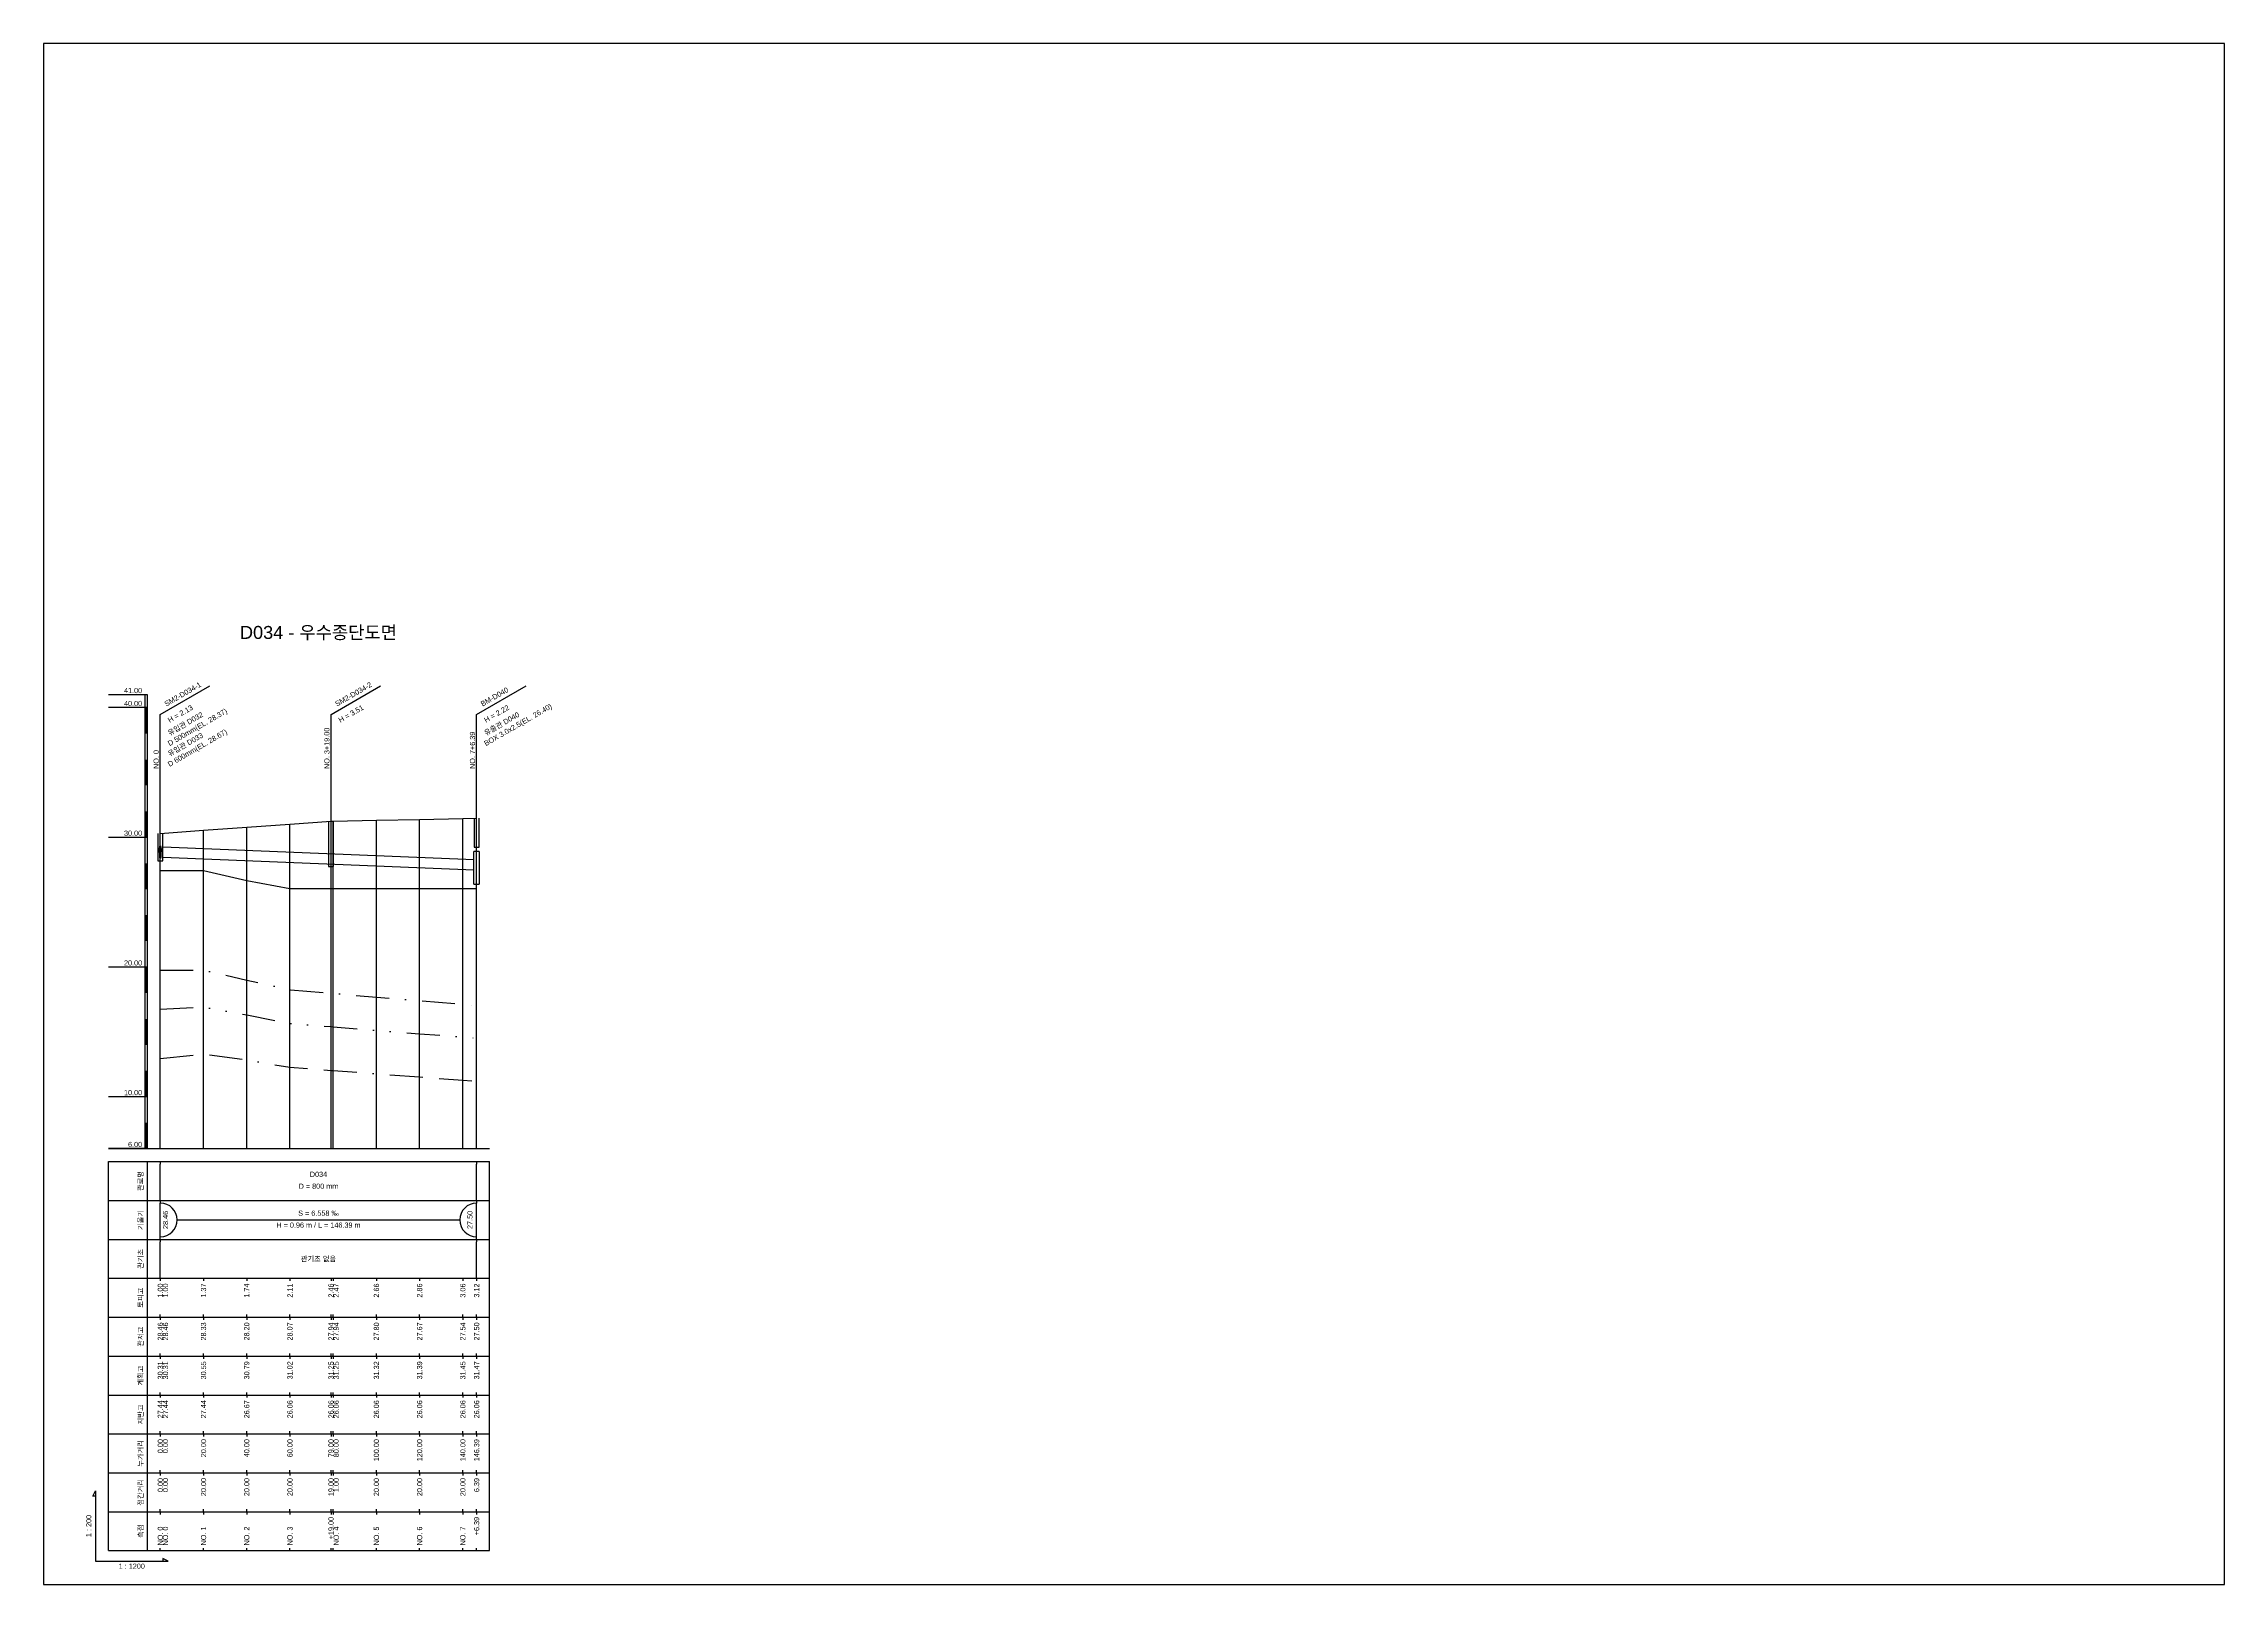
# Model space of a CAD drawing. Header units: millimetres. Extents: x -7351 to 135086, y 1419 to 5643.
# Drawn here: x 123835 to 124676, y 1419 to 2013 of the extents above; entities that cross this region are included whole.
import ezdxf
from ezdxf.enums import TextEntityAlignment as Align

# ---------------------------------------------------------------- set-up
doc = ezdxf.new("R2010")
doc.units = ezdxf.units.MM
for name, pattern in [('BORDER', [44.45, 12.7, -6.35, 12.7, -6.35, 0, -6.35]), ('DASHDOT', [25.4, 12.7, -6.35, 0, -6.35]), ('DIVIDE', [31.75, 12.7, -6.35, 0, -6.35, 0, -6.35])]:
    doc.linetypes.add(name, pattern=pattern)
for name, color, linetype in [('KZ_종단_계획선', 1, 'Continuous'), ('KZ_종단_관로', 4, 'Continuous'), ('KZ_종단_깃발', 7, 'Continuous'), ('KZ_종단_노선명', 7, 'Continuous'), ('KZ_종단_도각', 7, 'Continuous'), ('KZ_종단_맨홀', 4, 'Continuous'), ('KZ_종단_수직선', 7, 'Continuous'), ('KZ_종단_암거', 1, 'Continuous'), ('KZ_종단_암선1', 56, 'DASHDOT'), ('KZ_종단_암선2', 4, 'DIVIDE'), ('KZ_종단_암선3', 6, 'BORDER'), ('KZ_종단_원형관', 4, 'Continuous'), ('KZ_종단_지반선', 3, 'Continuous'), ('KZ_종단_테이블문자', 7, 'Continuous'), ('KZ_종단_테이블선', 7, 'Continuous'), ('KZ_종단_폴대', 7, 'Continuous')]:
    doc.layers.add(name, color=color, linetype=linetype)
doc.styles.get("Standard").update_dxf_attribs({"font": 'arial.ttf'})

msp = doc.modelspace()

# ---------------------------------------------------------------- linework, layer by layer
at = {"layer": 'KZ_종단_계획선'}
msp.add_lwpolyline([(123880.36, 1708.58), (123880.36, 1708.58), (123897.03, 1709.77), (123913.69, 1710.97), (123930.36, 1712.16), (123946.19, 1713.29), (123947.03, 1713.31), (123963.69, 1713.64), (123980.36, 1713.97), (123997.03, 1714.3), (124002.35, 1714.4)], dxfattribs=at)
at = {"layer": 'KZ_종단_관로'}
for p, q in [((123881.36, 1703.34), (124001.35, 1698.54)), ((123881.36, 1699.34), (124001.35, 1694.54))]:
    msp.add_line(p, q, dxfattribs=at)
at = {"layer": 'KZ_종단_깃발'}
for p, q in [((123880.36, 1754.4), (123899.41, 1765.4)), ((123946.19, 1754.4), (123965.24, 1765.4)), ((124002.35, 1754.4), (124021.4, 1765.4)), ((123880.36, 1587.04), (123880.36, 1754.4)), ((123946.19, 1587.04), (123946.19, 1754.4)), ((124002.35, 1587.04), (124002.35, 1754.4))]:
    msp.add_line(p, q, dxfattribs=at)
at = {"layer": 'KZ_종단_도각'}
msp.add_lwpolyline([(123835.36, 1419.04), (124676.36, 1419.04), (124676.36, 2013.04), (123835.36, 2013.04)], close=True, dxfattribs=at)
at = {"layer": 'KZ_종단_맨홀'}
for points in [[(123879.36, 1708.58), (123879.36, 1697.93), (123881.36, 1697.93), (123881.36, 1708.58)], [(123945.19, 1713.29), (123945.19, 1695.74), (123947.19, 1695.74), (123947.19, 1713.29)], [(124001.35, 1714.4), (124001.35, 1703.29), (124003.35, 1703.29), (124003.35, 1714.4)]]:
    msp.add_lwpolyline(points, dxfattribs=at)
at = {"layer": 'KZ_종단_수직선'}
for p, q in [((123880.36, 1587.04), (123880.36, 1708.58)), ((123880.36, 1587.04), (123880.36, 1708.58)), ((123880.36, 1587.04), (123880.36, 1708.58)), ((123897.03, 1587.04), (123897.03, 1709.77)), ((123913.69, 1587.04), (123913.69, 1710.97)), ((123930.36, 1587.04), (123930.36, 1712.16)), ((123946.19, 1587.04), (123946.19, 1713.29)), ((123947.03, 1587.04), (123947.03, 1713.31)), ((123963.69, 1587.04), (123963.69, 1713.64)), ((123980.36, 1587.04), (123980.36, 1713.97)), ((123997.03, 1587.04), (123997.03, 1714.3)), ((124002.35, 1587.04), (124002.35, 1714.4))]:
    msp.add_line(p, q, dxfattribs=at)
at = {"layer": 'KZ_종단_암거'}
for p, q in [((124003.39, 1701.54), (124001.31, 1701.54)), ((124001.31, 1689.04), (124001.31, 1701.54)), ((124003.39, 1701.54), (124003.39, 1689.04)), ((124001.31, 1689.04), (124003.39, 1689.04))]:
    msp.add_line(p, q, dxfattribs=at)
at = {"layer": 'KZ_종단_암선1', "flags": 128}
msp.add_lwpolyline([(123880.36, 1655.79), (123880.36, 1655.79), (123897.03, 1655.84), (123913.69, 1652.01), (123930.36, 1648.27), (123946.19, 1646.94), (123947.03, 1646.87), (123963.69, 1645.47), (123980.36, 1644.07), (123997.03, 1642.67), (124002.35, 1642.23)], dxfattribs=at)
at = {"layer": 'KZ_종단_암선2', "flags": 128}
msp.add_lwpolyline([(123880.36, 1640.81), (123880.36, 1640.81), (123897.03, 1641.66), (123913.69, 1638.63), (123930.36, 1635.32), (123946.19, 1634.06), (123947.03, 1633.99), (123963.69, 1632.66), (123980.36, 1631.33), (123997.03, 1630), (124002.35, 1629.58)], dxfattribs=at)
at = {"layer": 'KZ_종단_암선3', "flags": 128}
msp.add_lwpolyline([(123880.36, 1621.8), (123880.36, 1621.8), (123897.03, 1623.47), (123913.69, 1621.25), (123930.36, 1618.38), (123946.19, 1617.21), (123947.03, 1617.14), (123963.69, 1615.91), (123980.36, 1614.67), (123997.03, 1613.43), (124002.35, 1613.04)], dxfattribs=at)
at = {"layer": 'KZ_종단_원형관'}
for p, q in [((123880.07, 1702.11), (123880.08, 1702.41)), ((123880.08, 1701.81), (123880.07, 1702.11)), ((123880.08, 1702.41), (123880.09, 1702.7)), ((123880.09, 1701.52), (123880.08, 1701.81)), ((123880.09, 1702.7), (123880.11, 1702.97)), ((123880.11, 1701.25), (123880.09, 1701.52)), ((123880.11, 1702.97), (123880.14, 1703.21)), ((123880.14, 1701), (123880.11, 1701.25)), ((123880.12, 1700.6), (123880.13, 1700.85)), ((123880.12, 1700.35), (123880.12, 1700.6)), ((123880.12, 1700.1), (123880.12, 1700.35)), ((123880.13, 1699.85), (123880.12, 1700.1)), ((123880.13, 1700.85), (123880.15, 1701.08)), ((123880.15, 1699.62), (123880.13, 1699.85)), ((123880.14, 1703.21), (123880.18, 1703.43)), ((123880.18, 1700.79), (123880.14, 1701)), ((123880.15, 1701.08), (123880.17, 1701.29)), ((123880.17, 1699.41), (123880.15, 1699.62)), ((123880.17, 1701.29), (123880.2, 1701.47)), ((123880.2, 1699.23), (123880.17, 1699.41)), ((123880.18, 1703.43), (123880.22, 1703.6)), ((123880.22, 1700.62), (123880.18, 1700.79)), ((123880.2, 1701.47), (123880.24, 1701.61)), ((123880.24, 1699.08), (123880.2, 1699.23)), ((123880.22, 1703.6), (123880.26, 1703.72)), ((123880.26, 1700.49), (123880.22, 1700.62)), ((123880.24, 1701.61), (123880.28, 1701.72)), ((123880.28, 1698.98), (123880.24, 1699.08)), ((123880.26, 1703.72), (123880.31, 1703.8)), ((123880.31, 1700.41), (123880.26, 1700.49)), ((123880.28, 1701.72), (123880.32, 1701.79)), ((123880.32, 1698.91), (123880.28, 1698.98)), ((123880.31, 1703.8), (123880.36, 1703.83)), ((123880.36, 1700.39), (123880.31, 1700.41)), ((123880.32, 1701.79), (123880.36, 1701.81)), ((123880.36, 1698.89), (123880.32, 1698.91)), ((123880.36, 1703.83), (123880.41, 1703.8)), ((123880.36, 1701.81), (123880.4, 1701.79)), ((123880.41, 1700.41), (123880.36, 1700.39)), ((123880.4, 1698.91), (123880.36, 1698.89)), ((123880.4, 1701.79), (123880.44, 1701.72)), ((123880.44, 1698.98), (123880.4, 1698.91)), ((123880.41, 1703.8), (123880.46, 1703.72)), ((123880.46, 1700.49), (123880.41, 1700.41)), ((123880.44, 1701.72), (123880.48, 1701.61)), ((123880.48, 1699.08), (123880.44, 1698.98)), ((123880.46, 1703.72), (123880.5, 1703.6)), ((123880.5, 1700.62), (123880.46, 1700.49)), ((123880.48, 1701.61), (123880.52, 1701.47)), ((123880.52, 1699.23), (123880.48, 1699.08)), ((123880.5, 1703.6), (123880.54, 1703.43)), ((123880.54, 1700.79), (123880.5, 1700.62)), ((123880.52, 1701.47), (123880.55, 1701.29)), ((123880.55, 1699.41), (123880.52, 1699.23)), ((123880.54, 1703.43), (123880.58, 1703.21)), ((123880.58, 1701), (123880.54, 1700.79)), ((123880.55, 1701.29), (123880.57, 1701.08)), ((123880.57, 1699.62), (123880.55, 1699.41)), ((123880.57, 1701.08), (123880.59, 1700.85)), ((123880.59, 1699.85), (123880.57, 1699.62)), ((123880.58, 1703.21), (123880.61, 1702.97)), ((123880.61, 1701.25), (123880.58, 1701)), ((123880.59, 1700.85), (123880.6, 1700.6)), ((123880.6, 1700.1), (123880.59, 1699.85)), ((123880.6, 1700.6), (123880.6, 1700.35)), ((123880.6, 1700.35), (123880.6, 1700.1)), ((123880.61, 1702.97), (123880.63, 1702.7)), ((123880.63, 1701.52), (123880.61, 1701.25)), ((123880.63, 1702.7), (123880.64, 1702.41)), ((123880.64, 1701.81), (123880.63, 1701.52)), ((123880.64, 1702.41), (123880.65, 1702.11)), ((123880.65, 1702.11), (123880.64, 1701.81))]:
    msp.add_line(p, q, dxfattribs=at)
at = {"layer": 'KZ_종단_지반선', "flags": 128}
msp.add_lwpolyline([(123880.36, 1694.24), (123880.36, 1694.24), (123897.03, 1694.24), (123913.69, 1690.37), (123930.36, 1687.33), (123946.19, 1687.33), (123947.03, 1687.33), (123963.69, 1687.33), (123980.36, 1687.33), (123997.03, 1687.33), (124002.35, 1687.33)], dxfattribs=at)
at = {"layer": 'KZ_종단_테이블문자'}
for p, q in [((123880.36, 1582.04), (123880.36, 1581.04)), ((124002.35, 1582.04), (124002.35, 1581.04)), ((123880.36, 1568.04), (123880.36, 1581.04)), ((124002.35, 1568.04), (124002.35, 1581.04)), ((123880.36, 1567.04), (123880.36, 1568.04)), ((123880.36, 1567.04), (123880.36, 1566.04)), ((123880.36, 1553.04), (123880.36, 1566.04)), ((124002.35, 1567.04), (124002.35, 1568.04)), ((124002.35, 1567.04), (124002.35, 1566.04)), ((124002.35, 1553.04), (124002.35, 1566.04)), ((123886.78, 1559.54), (123995.93, 1559.54)), ((123880.36, 1552.04), (123880.36, 1553.04)), ((123880.36, 1552.04), (123880.36, 1551.04)), ((123880.36, 1538.04), (123880.36, 1551.04)), ((124002.35, 1552.04), (124002.35, 1553.04)), ((124002.35, 1552.04), (124002.35, 1551.04)), ((124002.35, 1538.04), (124002.35, 1551.04)), ((123880.36, 1537.04), (123880.36, 1538.04)), ((124002.35, 1537.04), (124002.35, 1538.04))]:
    msp.add_line(p, q, dxfattribs=at)
for centre, start, end in [((123880.36, 1559.54), 270, 90), ((124002.35, 1559.54), 90, 270)]:
    msp.add_arc(centre, 6.5, start, end, dxfattribs=at)
at = {"layer": 'KZ_종단_테이블선'}
for p, q in [((123860.36, 1587.04), (124007.35, 1587.04)), ((123860.36, 1567.04), (123860.36, 1582.04)), ((123860.36, 1582.04), (124007.35, 1582.04)), ((123875.36, 1567.04), (123875.36, 1582.04)), ((124007.35, 1567.04), (124007.35, 1582.04)), ((123860.36, 1552.04), (123860.36, 1567.04)), ((123860.36, 1567.04), (124007.35, 1567.04)), ((123875.36, 1552.04), (123875.36, 1567.04)), ((124007.35, 1552.04), (124007.35, 1567.04)), ((123860.36, 1537.04), (123860.36, 1552.04)), ((123860.36, 1552.04), (124007.35, 1552.04)), ((123875.36, 1537.04), (123875.36, 1552.04)), ((124007.35, 1537.04), (124007.35, 1552.04)), ((123860.36, 1522.04), (123860.36, 1537.04)), ((123860.36, 1537.04), (124007.35, 1537.04)), ((123875.36, 1522.04), (123875.36, 1537.04)), ((123880.36, 1537.04), (123880.36, 1536.04)), ((123880.36, 1537.04), (123880.36, 1536.04)), ((123897.03, 1537.04), (123897.03, 1536.04)), ((123913.69, 1537.04), (123913.69, 1536.04)), ((123930.36, 1537.04), (123930.36, 1536.04)), ((123946.19, 1537.04), (123946.19, 1536.04)), ((123947.03, 1537.04), (123947.03, 1536.04)), ((123963.69, 1537.04), (123963.69, 1536.04)), ((123980.36, 1537.04), (123980.36, 1536.04)), ((123997.03, 1537.04), (123997.03, 1536.04)), ((124002.35, 1537.04), (124002.35, 1536.04)), ((124007.35, 1522.04), (124007.35, 1537.04)), ((123880.36, 1522.04), (123880.36, 1523.04)), ((123880.36, 1522.04), (123880.36, 1523.04)), ((123897.03, 1522.04), (123897.03, 1523.04)), ((123913.69, 1522.04), (123913.69, 1523.04)), ((123930.36, 1522.04), (123930.36, 1523.04)), ((123946.19, 1522.04), (123946.19, 1523.04)), ((123947.03, 1522.04), (123947.03, 1523.04)), ((123963.69, 1522.04), (123963.69, 1523.04)), ((123980.36, 1522.04), (123980.36, 1523.04)), ((123997.03, 1522.04), (123997.03, 1523.04)), ((124002.35, 1522.04), (124002.35, 1523.04)), ((123860.36, 1507.04), (123860.36, 1522.04)), ((123860.36, 1522.04), (124007.35, 1522.04)), ((123875.36, 1507.04), (123875.36, 1522.04)), ((123880.36, 1522.04), (123880.36, 1521.04)), ((123880.36, 1522.04), (123880.36, 1521.04)), ((123897.03, 1522.04), (123897.03, 1521.04)), ((123913.69, 1522.04), (123913.69, 1521.04)), ((123930.36, 1522.04), (123930.36, 1521.04)), ((123946.19, 1522.04), (123946.19, 1521.04)), ((123947.03, 1522.04), (123947.03, 1521.04)), ((123963.69, 1522.04), (123963.69, 1521.04)), ((123980.36, 1522.04), (123980.36, 1521.04)), ((123997.03, 1522.04), (123997.03, 1521.04)), ((124002.35, 1522.04), (124002.35, 1521.04)), ((124007.35, 1507.04), (124007.35, 1522.04)), ((123860.36, 1492.04), (123860.36, 1507.04)), ((123860.36, 1507.04), (124007.35, 1507.04)), ((123875.36, 1492.04), (123875.36, 1507.04)), ((123880.36, 1507.04), (123880.36, 1508.04)), ((123880.36, 1507.04), (123880.36, 1508.04)), ((123880.36, 1507.04), (123880.36, 1506.04)), ((123880.36, 1507.04), (123880.36, 1506.04)), ((123897.03, 1507.04), (123897.03, 1508.04)), ((123897.03, 1507.04), (123897.03, 1506.04)), ((123913.69, 1507.04), (123913.69, 1508.04)), ((123913.69, 1507.04), (123913.69, 1506.04)), ((123930.36, 1507.04), (123930.36, 1508.04)), ((123930.36, 1507.04), (123930.36, 1506.04)), ((123946.19, 1507.04), (123946.19, 1508.04)), ((123946.19, 1507.04), (123946.19, 1506.04)), ((123947.03, 1507.04), (123947.03, 1508.04)), ((123947.03, 1507.04), (123947.03, 1506.04)), ((123963.69, 1507.04), (123963.69, 1508.04)), ((123963.69, 1507.04), (123963.69, 1506.04)), ((123980.36, 1507.04), (123980.36, 1508.04)), ((123980.36, 1507.04), (123980.36, 1506.04)), ((123997.03, 1507.04), (123997.03, 1508.04)), ((123997.03, 1507.04), (123997.03, 1506.04)), ((124002.35, 1507.04), (124002.35, 1508.04)), ((124002.35, 1507.04), (124002.35, 1506.04)), ((124007.35, 1492.04), (124007.35, 1507.04)), ((123860.36, 1477.04), (123860.36, 1492.04)), ((123860.36, 1492.04), (124007.35, 1492.04)), ((123875.36, 1477.04), (123875.36, 1492.04)), ((123880.36, 1492.04), (123880.36, 1493.04)), ((123880.36, 1492.04), (123880.36, 1493.04)), ((123880.36, 1492.04), (123880.36, 1491.04)), ((123880.36, 1492.04), (123880.36, 1491.04)), ((123897.03, 1492.04), (123897.03, 1493.04)), ((123897.03, 1492.04), (123897.03, 1491.04)), ((123913.69, 1492.04), (123913.69, 1493.04)), ((123913.69, 1492.04), (123913.69, 1491.04)), ((123930.36, 1492.04), (123930.36, 1493.04)), ((123930.36, 1492.04), (123930.36, 1491.04)), ((123946.19, 1492.04), (123946.19, 1493.04)), ((123946.19, 1492.04), (123946.19, 1491.04)), ((123947.03, 1492.04), (123947.03, 1493.04)), ((123947.03, 1492.04), (123947.03, 1491.04)), ((123963.69, 1492.04), (123963.69, 1493.04)), ((123963.69, 1492.04), (123963.69, 1491.04)), ((123980.36, 1492.04), (123980.36, 1493.04)), ((123980.36, 1492.04), (123980.36, 1491.04)), ((123997.03, 1492.04), (123997.03, 1493.04)), ((123997.03, 1492.04), (123997.03, 1491.04)), ((124002.35, 1492.04), (124002.35, 1493.04)), ((124002.35, 1492.04), (124002.35, 1491.04)), ((124007.35, 1477.04), (124007.35, 1492.04)), ((123860.36, 1462.04), (123860.36, 1477.04)), ((123860.36, 1477.04), (124007.35, 1477.04)), ((123875.36, 1462.04), (123875.36, 1477.04)), ((123880.36, 1477.04), (123880.36, 1478.04)), ((123880.36, 1477.04), (123880.36, 1478.04)), ((123880.36, 1477.04), (123880.36, 1476.04)), ((123880.36, 1477.04), (123880.36, 1476.04)), ((123897.03, 1477.04), (123897.03, 1478.04)), ((123897.03, 1477.04), (123897.03, 1476.04)), ((123913.69, 1477.04), (123913.69, 1478.04)), ((123913.69, 1477.04), (123913.69, 1476.04)), ((123930.36, 1477.04), (123930.36, 1478.04)), ((123930.36, 1477.04), (123930.36, 1476.04)), ((123946.19, 1477.04), (123946.19, 1478.04)), ((123946.19, 1477.04), (123946.19, 1476.04)), ((123947.03, 1477.04), (123947.03, 1478.04)), ((123947.03, 1477.04), (123947.03, 1476.04)), ((123963.69, 1477.04), (123963.69, 1478.04)), ((123963.69, 1477.04), (123963.69, 1476.04)), ((123980.36, 1477.04), (123980.36, 1478.04)), ((123980.36, 1477.04), (123980.36, 1476.04)), ((123997.03, 1477.04), (123997.03, 1478.04)), ((123997.03, 1477.04), (123997.03, 1476.04)), ((124002.35, 1477.04), (124002.35, 1478.04)), ((124002.35, 1477.04), (124002.35, 1476.04)), ((124007.35, 1462.04), (124007.35, 1477.04)), ((123860.36, 1447.04), (123860.36, 1462.04)), ((123860.36, 1462.04), (124007.35, 1462.04)), ((123875.36, 1447.04), (123875.36, 1462.04)), ((123880.36, 1462.04), (123880.36, 1463.04)), ((123880.36, 1462.04), (123880.36, 1463.04)), ((123880.36, 1462.04), (123880.36, 1461.04)), ((123880.36, 1462.04), (123880.36, 1461.04)), ((123897.03, 1462.04), (123897.03, 1463.04)), ((123897.03, 1462.04), (123897.03, 1461.04)), ((123913.69, 1462.04), (123913.69, 1463.04)), ((123913.69, 1462.04), (123913.69, 1461.04)), ((123930.36, 1462.04), (123930.36, 1463.04)), ((123930.36, 1462.04), (123930.36, 1461.04)), ((123946.19, 1462.04), (123946.19, 1463.04)), ((123946.19, 1462.04), (123946.19, 1461.04)), ((123947.03, 1462.04), (123947.03, 1463.04)), ((123947.03, 1462.04), (123947.03, 1461.04)), ((123963.69, 1462.04), (123963.69, 1463.04)), ((123963.69, 1462.04), (123963.69, 1461.04)), ((123980.36, 1462.04), (123980.36, 1463.04)), ((123980.36, 1462.04), (123980.36, 1461.04)), ((123997.03, 1462.04), (123997.03, 1463.04)), ((123997.03, 1462.04), (123997.03, 1461.04)), ((124002.35, 1462.04), (124002.35, 1463.04)), ((124002.35, 1462.04), (124002.35, 1461.04)), ((124007.35, 1447.04), (124007.35, 1462.04)), ((123860.36, 1432.04), (123860.36, 1447.04)), ((123860.36, 1447.04), (124007.35, 1447.04)), ((123875.36, 1432.04), (123875.36, 1447.04)), ((123880.36, 1447.04), (123880.36, 1448.04)), ((123880.36, 1447.04), (123880.36, 1448.04)), ((123880.36, 1447.04), (123880.36, 1446.04)), ((123880.36, 1447.04), (123880.36, 1446.04)), ((123897.03, 1447.04), (123897.03, 1448.04)), ((123897.03, 1447.04), (123897.03, 1446.04)), ((123913.69, 1447.04), (123913.69, 1448.04)), ((123913.69, 1447.04), (123913.69, 1446.04)), ((123930.36, 1447.04), (123930.36, 1448.04)), ((123930.36, 1447.04), (123930.36, 1446.04)), ((123946.19, 1447.04), (123946.19, 1448.04)), ((123946.19, 1447.04), (123946.19, 1446.04)), ((123947.03, 1447.04), (123947.03, 1448.04)), ((123947.03, 1447.04), (123947.03, 1446.04)), ((123963.69, 1447.04), (123963.69, 1448.04)), ((123963.69, 1447.04), (123963.69, 1446.04)), ((123980.36, 1447.04), (123980.36, 1448.04)), ((123980.36, 1447.04), (123980.36, 1446.04)), ((123997.03, 1447.04), (123997.03, 1448.04)), ((123997.03, 1447.04), (123997.03, 1446.04)), ((124002.35, 1447.04), (124002.35, 1448.04)), ((124002.35, 1447.04), (124002.35, 1446.04)), ((124007.35, 1432.04), (124007.35, 1447.04)), ((123860.36, 1432.04), (124007.35, 1432.04)), ((123880.36, 1432.04), (123880.36, 1433.04)), ((123880.36, 1432.04), (123880.36, 1433.04)), ((123897.03, 1432.04), (123897.03, 1433.04)), ((123913.69, 1432.04), (123913.69, 1433.04)), ((123930.36, 1432.04), (123930.36, 1433.04)), ((123946.19, 1432.04), (123946.19, 1433.04)), ((123947.03, 1432.04), (123947.03, 1433.04)), ((123963.69, 1432.04), (123963.69, 1433.04)), ((123980.36, 1432.04), (123980.36, 1433.04)), ((123997.03, 1432.04), (123997.03, 1433.04)), ((124002.35, 1432.04), (124002.35, 1433.04))]:
    msp.add_line(p, q, dxfattribs=at)
msp.add_lwpolyline([(123855.36, 1453.04), (123854.36, 1453.04), (123855.36, 1455.04), (123855.36, 1428.04), (123883.36, 1428.04), (123881.36, 1429.04), (123881.36, 1428.04)], dxfattribs=at)
at = {"layer": 'KZ_종단_폴대'}
for p, q in [((123875.36, 1762.04), (123860.36, 1762.04)), ((123875.36, 1757.04), (123860.36, 1757.04)), ((123875.36, 1707.04), (123860.36, 1707.04)), ((123875.36, 1657.04), (123860.36, 1657.04)), ((123875.36, 1607.04), (123860.36, 1607.04)), ((123875.36, 1587.04), (123860.36, 1587.04))]:
    msp.add_line(p, q, dxfattribs=at)
msp.add_lwpolyline([(123875.36, 1587.04), (123875.36, 1762.04), (123874.36, 1762.04), (123874.36, 1587.04), (123875.36, 1587.04)], dxfattribs=at)
for points in [[(123874.86, 1747.04, 1, 1, 0), (123874.86, 1757.04, 1, 1, 0)], [(123874.86, 1727.04, 1, 1, 0), (123874.86, 1737.04, 1, 1, 0)], [(123874.86, 1707.04, 1, 1, 0), (123874.86, 1717.04, 1, 1, 0)], [(123874.86, 1687.04, 1, 1, 0), (123874.86, 1697.04, 1, 1, 0)], [(123874.86, 1667.04, 1, 1, 0), (123874.86, 1677.04, 1, 1, 0)], [(123874.86, 1647.04, 1, 1, 0), (123874.86, 1657.04, 1, 1, 0)], [(123874.86, 1627.04, 1, 1, 0), (123874.86, 1637.04, 1, 1, 0)], [(123874.86, 1607.04, 1, 1, 0), (123874.86, 1617.04, 1, 1, 0)], [(123874.86, 1587.04, 1, 1, 0), (123874.86, 1597.04, 1, 1, 0)]]:
    msp.add_lwpolyline(points, format="xyseb", dxfattribs=at)

# ---------------------------------------------------------------- texts
at = {"layer": 'KZ_종단_깃발'}
for s, rotation, p in [('SM2-D034-1', 30, (123882.96, 1756.9)), ('SM2-D034-2', 30, (123948.79, 1756.9)), ('BM-D040', 30, (124004.95, 1756.9)), ('NO. 3+19.00', 90, (123946.19, 1733.4)), ('NO. 7+6.39', 90, (124002.35, 1733.4)), ('NO. 0', 90, (123880.36, 1733.4))]:
    msp.add_text(s, height=2, rotation=rotation, dxfattribs=at).set_placement(p, align=Align.BOTTOM_LEFT)
for s, p in [('H = 2.13', (123882.96, 1752.9)), ('H = 3.51', (123948.79, 1752.9)), ('BOX 3.0x2.5(EL. 26.40)', (124004.95, 1743.9)), ('H = 2.22', (124004.95, 1752.9)), ('D 500mm(EL. 28.37)', (123882.96, 1743.9)), ('유입관 D032', (123882.96, 1747.9)), ('유출관 D040', (124004.95, 1747.9)), ('D 600mm(EL. 28.67)', (123882.96, 1735.9)), ('유입관 D033', (123882.96, 1739.9))]:
    msp.add_text(s, height=2, rotation=30, dxfattribs=at).set_placement(p, align=Align.TOP_LEFT)
at = {"layer": 'KZ_종단_노선명'}
msp.add_text('D034 - 우수종단도면', height=5, dxfattribs=at).set_placement((123941.36, 1782.04), align=Align.BOTTOM_CENTER)
at = {"layer": 'KZ_종단_테이블문자'}
for s, p in [('D = 800 mm', (123941.36, 1573.54)), ('H = 0.96 m / L = 146.39 m', (123941.36, 1558.54))]:
    msp.add_text(s, height=2, dxfattribs=at).set_placement(p, align=Align.TOP_CENTER)
for s, p in [('D034', (123941.36, 1575.54)), ('S = 6.558 ‰', (123941.36, 1560.54))]:
    msp.add_text(s, height=2, dxfattribs=at).set_placement(p, align=Align.BOTTOM_CENTER)
msp.add_text('28.46', height=2, rotation=90, dxfattribs=at).set_placement((123881.36, 1559.54), align=Align.TOP_CENTER)
msp.add_text('27.50', height=2, rotation=90, dxfattribs=at).set_placement((124001.35, 1559.54), align=Align.BOTTOM_CENTER)
msp.add_text('관기초 없음', height=2, dxfattribs=at).set_placement((123941.36, 1544.54), align=Align.MIDDLE_CENTER)
for s, p in [('1.00', (123880.36, 1535.04)), ('1.00', (123882.36, 1535.04)), ('1.37', (123897.03, 1535.04)), ('1.74', (123913.69, 1535.04)), ('2.11', (123930.36, 1535.04)), ('2.46', (123946.19, 1535.04)), ('2.47', (123948.19, 1535.04)), ('2.66', (123963.69, 1535.04)), ('2.86', (123980.36, 1535.04)), ('3.06', (123997.03, 1535.04)), ('3.12', (124002.35, 1535.04)), ('28.46', (123880.36, 1520.04)), ('28.46', (123882.36, 1520.04)), ('28.33', (123897.03, 1520.04)), ('28.20', (123913.69, 1520.04)), ('28.07', (123930.36, 1520.04)), ('27.94', (123946.19, 1520.04)), ('27.94', (123948.19, 1520.04)), ('27.80', (123963.69, 1520.04)), ('27.67', (123980.36, 1520.04)), ('27.54', (123997.03, 1520.04)), ('27.50', (124002.35, 1520.04)), ('30.31', (123880.36, 1505.04)), ('30.31', (123882.36, 1505.04)), ('30.55', (123897.03, 1505.04)), ('30.79', (123913.69, 1505.04)), ('31.02', (123930.36, 1505.04)), ('31.25', (123946.19, 1505.04)), ('31.25', (123948.19, 1505.04)), ('31.32', (123963.69, 1505.04)), ('31.39', (123980.36, 1505.04)), ('31.45', (123997.03, 1505.04)), ('31.47', (124002.35, 1505.04)), ('27.44', (123880.36, 1490.04)), ('27.44', (123882.36, 1490.04)), ('27.44', (123897.03, 1490.04)), ('26.67', (123913.69, 1490.04)), ('26.06', (123930.36, 1490.04)), ('26.06', (123946.19, 1490.04)), ('26.06', (123948.19, 1490.04)), ('26.06', (123963.69, 1490.04)), ('26.06', (123980.36, 1490.04)), ('26.06', (123997.03, 1490.04)), ('26.06', (124002.35, 1490.04)), ('0.00', (123880.36, 1475.04)), ('0.00', (123882.36, 1475.04)), ('20.00', (123897.03, 1475.04)), ('40.00', (123913.69, 1475.04)), ('60.00', (123930.36, 1475.04)), ('79.00', (123946.19, 1475.04)), ('80.00', (123948.19, 1475.04)), ('100.00', (123963.69, 1475.04)), ('120.00', (123980.36, 1475.04)), ('140.00', (123997.03, 1475.04)), ('146.39', (124002.35, 1475.04)), ('0.00', (123880.36, 1460.04)), ('0.00', (123882.36, 1460.04)), ('20.00', (123897.03, 1460.04)), ('20.00', (123913.69, 1460.04)), ('20.00', (123930.36, 1460.04)), ('19.00', (123946.19, 1460.04)), ('1.00', (123948.19, 1460.04)), ('20.00', (123963.69, 1460.04)), ('20.00', (123980.36, 1460.04)), ('20.00', (123997.03, 1460.04)), ('6.39', (124002.35, 1460.04)), ('+19.00', (123946.19, 1445.04)), ('+6.39', (124002.35, 1445.04))]:
    msp.add_text(s, height=2, rotation=90, dxfattribs=at).set_placement(p, align=Align.MIDDLE_RIGHT)
for s, p in [('NO. 0', (123880.36, 1434.04)), ('NO. 0', (123882.36, 1434.04)), ('NO. 1', (123897.03, 1434.04)), ('NO. 2', (123913.69, 1434.04)), ('NO. 3', (123930.36, 1434.04)), ('NO. 4', (123948.19, 1434.04)), ('NO. 5', (123963.69, 1434.04)), ('NO. 6', (123980.36, 1434.04)), ('NO. 7', (123997.03, 1434.04))]:
    msp.add_text(s, height=2, rotation=90, dxfattribs=at).set_placement(p, align=Align.MIDDLE_LEFT)
at = {"layer": 'KZ_종단_테이블선'}
for s, p in [('관로명', (123874.36, 1574.54)), ('기울기', (123874.36, 1559.54)), ('관기초', (123874.36, 1544.54)), ('토피고', (123874.36, 1529.54)), ('관저고', (123874.36, 1514.54)), ('계획고', (123874.36, 1499.54)), ('지반고', (123874.36, 1484.54)), ('누가거리', (123874.36, 1469.54)), ('점간거리', (123874.36, 1454.54)), ('1 : 200', (123854.36, 1441.54)), ('측점', (123874.36, 1439.54))]:
    msp.add_text(s, height=2, rotation=90, dxfattribs=at).set_placement(p, align=Align.BOTTOM_CENTER)
msp.add_text('1 : 1200', height=2, dxfattribs=at).set_placement((123869.36, 1427.04), align=Align.TOP_CENTER)
at = {"layer": 'KZ_종단_폴대'}
for s, p in [('41.00', (123873.36, 1762.04)), ('40.00', (123873.36, 1757.04)), ('30.00', (123873.36, 1707.04)), ('20.00', (123873.36, 1657.04)), ('10.00', (123873.36, 1607.04)), ('6.00', (123873.36, 1587.04))]:
    msp.add_text(s, height=2, dxfattribs=at).set_placement(p, align=Align.BOTTOM_RIGHT)

doc.saveas('drawing.dxf')
